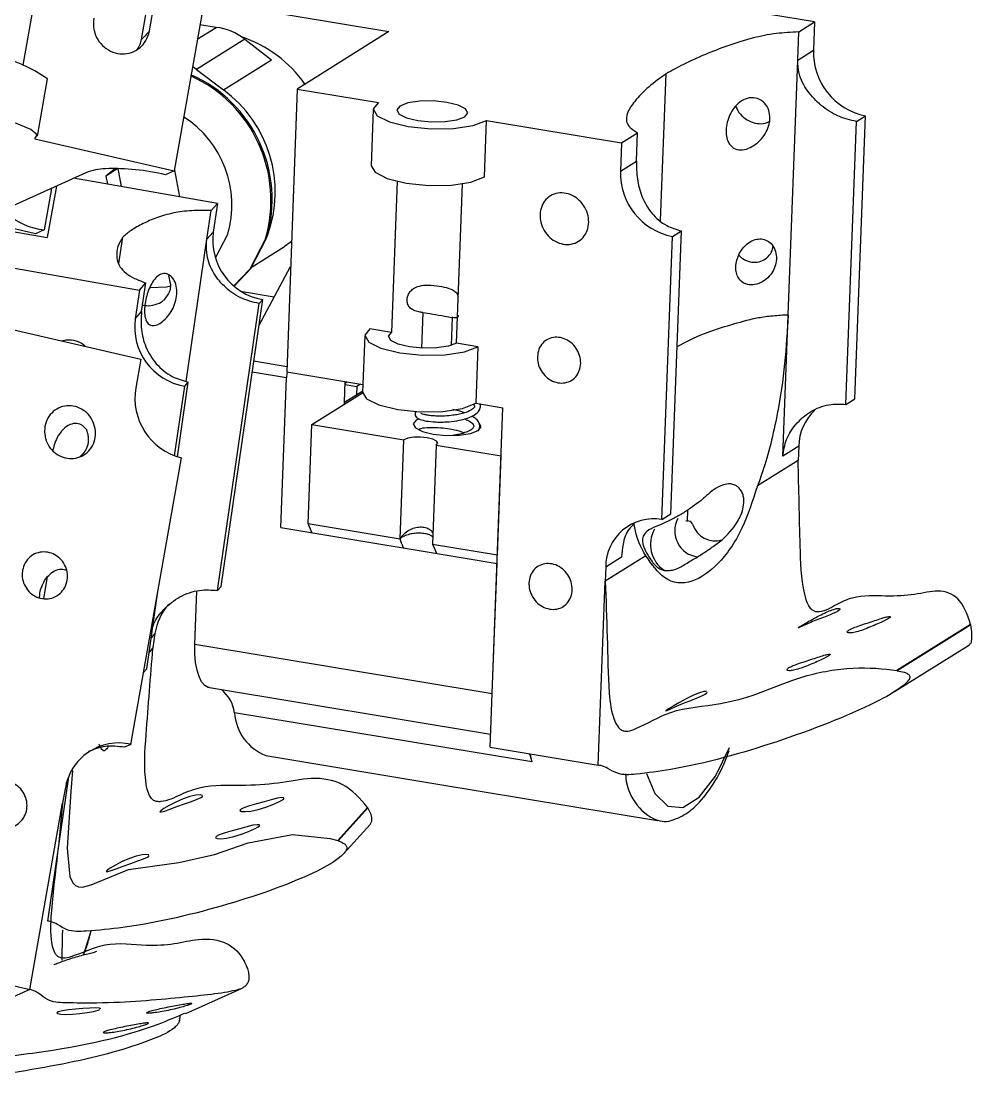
# Model space of a CAD drawing. Header units: millimetres. Extents: x 15 to 2378, y 5 to 1787.
# Drawn here: x 389.95 to 396.37, y 386.04 to 393.18 of the extents above; entities that cross this region are included whole.
import ezdxf

# ---------------------------------------------------------------- set-up
doc = ezdxf.new("R2010")
doc.units = ezdxf.units.MM

msp = doc.modelspace()

# ---------------------------------------------------------------- linework, layer by layer
at = {"color": 7, "linetype": 'Continuous', "lineweight": 25}
for p, q in [((391.6645, 396.0431), (390.9823, 392.1743)), ((389.9625, 392.8877), (390.4954, 395.9096)), ((390.8154, 393.1186), (390.8495, 393.312)), ((395.3082, 393.1791), (394.3956, 393.3304)), ((390.7616, 393.0604), (390.7957, 393.2539)), ((391.4667, 393.2741), (392.4337, 393.1139)), ((391.139, 393.0631), (391.2663, 393.1428)), ((391.2663, 393.1428), (391.1561, 393.1598)), ((395.2012, 393.1122), (395.3082, 393.1791)), ((395.3082, 393.1791), (395.3011, 392.9881)), ((391.4593, 393.063), (391.1334, 392.8591)), ((391.4593, 393.063), (391.6411, 392.9244)), ((392.4337, 393.1139), (391.8145, 392.7264)), ((395.1941, 392.9212), (395.2012, 393.1122)), ((391.3152, 392.7205), (391.6411, 392.9244)), ((395.1297, 391.202), (395.1941, 392.9212)), ((395.1941, 392.9212), (395.3011, 392.9881)), ((391.1334, 392.8591), (391.3152, 392.7205)), ((390.059, 392.4081), (390.1272, 392.795)), ((394.2683, 391.8394), (394.3054, 392.8295)), ((391.8145, 392.7264), (391.7429, 390.8163)), ((391.8145, 392.7264), (392.362, 392.6357)), ((392.3273, 392.5902), (392.313, 392.2082)), ((393.0778, 392.1327), (393.0921, 392.5147)), ((393.0921, 392.5147), (394.0046, 392.3635)), ((395.5191, 390.5972), (395.5907, 392.5073)), ((395.5802, 390.6354), (395.6518, 392.5456)), ((395.5907, 392.5073), (395.6518, 392.5456)), ((394.0046, 392.3635), (394.1116, 392.4304)), ((394.1045, 392.2394), (394.1116, 392.4304)), ((390.0414, 392.3909), (390.9823, 392.1743)), ((394.0046, 392.3635), (393.9975, 392.1725)), ((393.9975, 392.1725), (394.1045, 392.2394)), ((390.3864, 392.1614), (389.8889, 391.9358)), ((390.5867, 392.1905), (390.5214, 392.138)), ((390.6029, 392.189), (390.5214, 392.138)), ((390.5214, 392.138), (390.5316, 392.0839)), ((390.6043, 392.1901), (390.6029, 392.189)), ((390.6029, 392.189), (390.6258, 392.0674)), ((390.9823, 392.1743), (390.9238, 392.1478)), ((390.9868, 392.1794), (390.9835, 392.181)), ((391.0209, 391.9985), (390.9868, 392.1794)), ((390.1869, 392.0709), (390.1256, 391.7235)), ((391.275, 391.9541), (390.3033, 392.1237)), ((392.489, 392.1033), (392.4508, 391.0834)), ((392.8888, 391.0108), (392.9291, 392.0868)), ((390.1537, 392.0558), (390.1043, 391.7761)), ((390.0458, 391.7496), (389.1049, 391.9662)), ((391.2317, 391.9061), (391.275, 391.9541)), ((391.275, 391.9541), (391.2468, 391.7605)), ((389.1408, 391.8971), (390.1256, 391.7235)), ((391.2036, 391.7125), (391.2317, 391.9061)), ((390.1043, 391.7761), (390.0458, 391.7496)), ((390.6099, 391.5491), (390.6358, 391.7272)), ((391.0641, 390.7526), (391.2036, 391.7125)), ((391.2036, 391.7125), (391.2468, 391.7605)), ((391.2609, 391.5864), (391.3442, 391.7456)), ((394.2766, 389.8198), (394.3482, 391.7299)), ((394.3377, 389.858), (394.4093, 391.7682)), ((394.3482, 391.7299), (394.4093, 391.7682)), ((391.5089, 391.5255), (391.7272, 391.6621)), ((389.7714, 391.5396), (390.7476, 391.3692)), ((391.556, 391.1326), (391.7695, 391.5273)), ((390.7476, 391.3692), (390.7195, 391.1756)), ((390.7476, 391.3692), (390.7909, 391.4172)), ((390.7627, 391.2236), (390.7909, 391.4172)), ((391.6577, 391.3205), (391.4435, 391.356)), ((391.275, 389.341), (391.5564, 391.2776)), ((391.2998, 389.3685), (391.5811, 391.305)), ((391.5564, 391.2776), (391.5811, 391.305)), ((390.7195, 391.1756), (390.7627, 391.2236)), ((390.7846, 391.2627), (390.7682, 391.2667)), ((392.6613, 391.2169), (392.6523, 390.9772)), ((392.86, 391.184), (392.8529, 390.9952)), ((395.0924, 391.2007), (395.1297, 391.202)), ((395.0939, 390.247), (395.1295, 391.1985)), ((395.1295, 391.1985), (395.1297, 391.202)), ((389.8312, 391.1166), (390.7582, 390.9032)), ((392.2701, 391.0621), (392.2558, 390.68)), ((392.4508, 391.0834), (392.3048, 391.1076)), ((393.0348, 390.9866), (392.8888, 391.0108)), ((393.0348, 390.9866), (393.0205, 390.6046)), ((390.7582, 390.9032), (390.724, 390.7097)), ((391.5209, 390.8907), (391.7443, 390.8537)), ((391.7414, 390.7767), (391.5099, 390.8151)), ((391.7035, 389.7657), (391.7414, 390.7767)), ((391.7429, 390.8163), (392.2577, 390.731)), ((390.9854, 390.2502), (391.0537, 390.7201)), ((391.0052, 390.2435), (391.0784, 390.7475)), ((391.0537, 390.7201), (391.0784, 390.7475)), ((392.1331, 390.6128), (392.1383, 390.7508)), ((392.1375, 390.7306), (392.2159, 390.7176)), ((392.1379, 390.741), (392.1503, 390.7488)), ((392.2159, 390.7176), (392.2138, 390.6609)), ((392.2416, 390.7337), (392.2159, 390.7176)), ((391.9133, 390.4613), (392.2559, 390.6757)), ((392.256, 390.6873), (392.133, 390.6103)), ((395.5191, 390.5972), (395.5802, 390.6354)), ((392.1331, 390.5989), (392.1331, 390.6128)), ((392.9124, 390.552), (392.8642, 390.5625)), ((393.0205, 390.6046), (393.203, 390.5743)), ((393.1171, 388.2822), (393.203, 390.5743)), ((392.944, 390.5402), (392.9124, 390.552)), ((391.8882, 389.7928), (391.9133, 390.4613)), ((391.9133, 390.4613), (392.5338, 390.3585)), ((392.5087, 389.6899), (392.5338, 390.3585)), ((392.9389, 390.4041), (392.9073, 390.4159)), ((392.7528, 390.3222), (392.7278, 389.6536)), ((392.7528, 390.3222), (393.1908, 390.2496)), ((395.2008, 390.3139), (395.0939, 390.247)), ((395.2008, 390.3139), (395.1973, 390.2184)), ((390.6911, 388.3018), (391.0322, 390.2362)), ((393.1658, 389.5811), (393.1908, 390.2496)), ((395.1973, 390.2184), (394.9226, 390.0466)), ((394.2766, 389.8198), (394.3377, 389.858)), ((394.4501, 389.8823), (394.4473, 389.8073)), ((391.8882, 389.7928), (392.5087, 389.6899)), ((391.9116, 389.7312), (391.8882, 389.7928)), ((391.7035, 389.7657), (393.1636, 389.5237)), ((392.7278, 389.6536), (393.1658, 389.5811)), ((392.7278, 389.6536), (392.7537, 389.5917)), ((394.1683, 389.5746), (393.8937, 389.4028)), ((394.0043, 389.5652), (393.8973, 389.4983)), ((393.1307, 388.6449), (393.1636, 389.5237)), ((393.8973, 389.4983), (393.8937, 389.4028)), ((390.1021, 389.2865), (390.128, 389.4332)), ((391.275, 389.341), (391.2998, 389.3685)), ((393.8472, 388.1612), (393.8937, 389.4028)), ((390.7971, 388.811), (390.873, 389.3332)), ((391.1231, 388.9776), (391.1365, 389.3354)), ((396.3624, 389.1118), (395.8633, 388.7995)), ((396.3628, 389.1098), (395.866, 388.799)), ((396.3628, 389.1098), (396.3624, 389.1118)), ((390.853, 389.0493), (390.8276, 389.0212)), ((390.853, 389.0493), (390.8389, 388.9525)), ((390.8389, 388.9525), (390.8136, 388.9243)), ((391.1231, 388.9776), (393.1307, 388.6449)), ((395.8476, 388.6576), (396.3543, 388.9746)), ((390.7769, 388.7886), (390.7971, 388.811)), ((395.8633, 388.7995), (395.866, 388.799)), ((391.2206, 388.6849), (393.1204, 388.3701)), ((393.3986, 388.1828), (391.391, 388.5155)), ((390.6911, 388.3018), (390.6472, 388.2819)), ((393.1171, 388.2822), (393.8472, 388.1612)), ((391.6017, 388.2264), (392.7492, 388.0362)), ((390.1287, 387.1088), (390.2703, 388.0834)), ((390.2465, 388.0016), (390.2295, 387.9049)), ((392.7492, 388.0362), (394.2482, 387.7878)), ((391.1751, 387.9495), (391.1751, 387.9537)), ((391.7241, 387.9338), (391.7242, 387.9387)), ((390.0078, 386.6475), (390.2295, 387.9049)), ((392.2895, 387.8756), (392.0876, 387.6516)), ((392.2906, 387.8738), (392.0897, 387.6509)), ((392.2906, 387.8738), (392.2895, 387.8756)), ((391.5593, 387.7511), (391.5594, 387.7559)), ((392.1295, 387.565), (392.3063, 387.761)), ((392.0876, 387.6516), (392.0897, 387.6509)), ((390.8126, 387.5474), (390.8126, 387.5516)), ((390.3727, 386.8849), (390.4224, 387.0419)), ((389.2551, 386.8208), (390.0078, 386.6475)), ((391.4738, 386.7975), (391.4744, 386.7958)), ((390.0078, 386.6475), (389.806, 386.556)), ((391.0611, 386.4837), (391.4371, 386.6543)), ((391.0181, 386.4358), (391.0248, 386.4741))]:
    msp.add_line(p, q, dxfattribs=at)
at = {"color": 7, "linetype": 'Continuous', "lineweight": 25, "flags": 128}
for points in [[(391.1334, 392.8591), (391.1113, 392.8749), (391.1064, 392.8781)], [(392.362, 392.6357), (392.3274, 392.5921), (392.3537, 392.5459), (392.4368, 392.5042), (392.5641, 392.4733), (392.7162, 392.4579), (392.8699, 392.4603), (393.0019, 392.4803), (393.0921, 392.5147)], [(392.8248, 392.6364), (392.7336, 392.6456), (392.6413, 392.6441), (392.5621, 392.6322), (392.508, 392.6115), (392.4873, 392.5853), (392.503, 392.5576), (392.5529, 392.5326), (392.6293, 392.514), (392.7205, 392.5048), (392.8128, 392.5063), (392.892, 392.5183), (392.9461, 392.5389), (392.9668, 392.5651), (392.951, 392.5928), (392.9012, 392.6178), (392.8248, 392.6364)], [(390.0414, 392.3909), (390.0575, 392.4178), (390.0139, 392.4538), (389.9172, 392.4935), (389.7821, 392.5307), (389.6292, 392.5598), (389.4817, 392.5764), (389.3621, 392.5779), (389.2887, 392.5642)], [(392.313, 392.2082), (392.3394, 392.1639), (392.4225, 392.1221), (392.5498, 392.0912), (392.7019, 392.0758), (392.8556, 392.0783), (392.9876, 392.0983), (393.0778, 392.1327)], [(391.5989, 391.714), (391.4935, 391.5105), (391.3862, 391.397)], [(391.3871, 391.3962), (391.5016, 391.5156), (391.607, 391.7191)], [(391.7759, 391.6959), (391.7672, 391.6894), (391.7272, 391.6621)], [(390.8232, 391.3862), (390.9313, 391.3914), (390.9597, 391.3965)], [(392.3048, 391.1076), (392.2702, 391.064), (392.2965, 391.0178), (392.3796, 390.9761), (392.5068, 390.9451), (392.6589, 390.9298), (392.8127, 390.9322), (392.9447, 390.9522), (393.0348, 390.9866)], [(392.8888, 391.0108), (392.8347, 390.9902), (392.7555, 390.9782), (392.6633, 390.9767), (392.572, 390.9859), (392.4956, 391.0045), (392.4458, 391.0295), (392.43, 391.0572), (392.4508, 391.0834)], [(392.2558, 390.68), (392.2821, 390.6357), (392.3652, 390.594), (392.4925, 390.5631), (392.6446, 390.5477), (392.7984, 390.5502), (392.9304, 390.5702), (393.0205, 390.6046)], [(392.6348, 390.4989), (392.6167, 390.4898), (392.5968, 390.4647), (392.612, 390.4382), (392.6597, 390.4142), (392.7329, 390.3964), (392.8204, 390.3876), (392.9088, 390.389), (392.9847, 390.4005), (393.0365, 390.4203), (393.0365, 390.4203)], [(393.0365, 390.4203), (393.0564, 390.4453), (393.0445, 390.4691)], [(392.7528, 390.3222), (392.7632, 390.3353), (392.7553, 390.3491), (392.7304, 390.3617), (392.6922, 390.3709), (392.6466, 390.3755), (392.6004, 390.3748), (392.5608, 390.3688), (392.5338, 390.3585)], [(396.352, 388.979), (396.3629, 388.9824), (396.3672, 388.992), (396.3684, 388.9977), (396.3698, 389.0088), (396.3702, 389.0147), (396.3704, 389.0219), (396.3705, 389.0284), (396.3704, 389.0387), (396.3693, 389.0615), (396.3628, 389.1098), (396.3628, 389.1098)], [(391.2206, 388.6849), (391.2134, 388.6866), (391.1895, 388.6999), (391.1684, 388.7242), (391.1507, 388.759), (391.1371, 388.8031), (391.1277, 388.8553), (391.123, 388.914), (391.1231, 388.9776)], [(394.5791, 388.6578), (394.5608, 388.6575), (394.5302, 388.6492), (394.4906, 388.6331), (394.4445, 388.6103), (394.396, 388.584), (394.3533, 388.56), (394.3227, 388.5423), (394.3056, 388.5313), (394.3024, 388.5275), (394.313, 388.5313), (394.3372, 388.5425), (394.375, 388.5596), (394.4227, 388.5794), (394.472, 388.5984), (394.5163, 388.6154), (394.552, 388.6308), (394.5695, 388.6403), (394.5695, 388.6403)], [(394.1733, 388.1038), (394.2295, 387.9709), (394.316, 387.8844), (394.419, 387.8754), (394.5295, 387.9446), (394.6382, 388.086), (394.7329, 388.2809)], [(393.381, 388.2384), (393.3864, 388.2239), (393.3986, 388.1828)], [(393.3862, 388.2376), (393.3919, 388.211), (393.3986, 388.1828)], [(390.2952, 388.1258), (390.2856, 387.984), (390.2601, 387.6005), (390.2791, 387.4083), (390.3002, 387.3642), (390.3162, 387.3485), (390.3369, 387.3391), (390.3629, 387.337), (390.4228, 387.3524), (390.6753, 387.4558), (391.0151, 387.5036), (391.2546, 387.5574), (391.4827, 387.6359), (391.7828, 387.6923), (392.0353, 387.6669), (392.0876, 387.6516), (392.0876, 387.6516)], [(391.1751, 387.9572), (391.159, 387.9607), (391.1289, 387.9584), (391.0888, 387.9493), (391.0429, 387.9334), (390.9943, 387.912), (390.948, 387.8883), (390.9122, 387.8678), (390.8918, 387.8536), (390.8868, 387.8461), (390.8963, 387.8453), (390.9192, 387.8514), (390.9545, 387.8641), (391.0008, 387.8815), (391.0525, 387.9002), (391.1005, 387.9168), (391.1392, 387.9307), (391.1656, 387.9426), (391.1751, 387.9495), (391.1751, 387.9495)], [(391.7242, 387.9406), (391.7089, 387.942), (391.6797, 387.9378), (391.6389, 387.9281), (391.5904, 387.9147), (391.5393, 387.9001), (391.491, 387.8861), (391.4523, 387.8734), (391.4303, 387.8627), (391.4261, 387.8544), (391.4372, 387.849), (391.4625, 387.8474), (391.5015, 387.8515), (391.5502, 387.8625), (391.6016, 387.8786), (391.6497, 387.8965), (391.6891, 387.9133), (391.7155, 387.9271), (391.7241, 387.9338), (391.7241, 387.9338)], [(392.3061, 387.7611), (392.3098, 387.7654), (392.316, 387.7775), (392.3177, 387.7837), (392.3187, 387.7909), (392.3189, 387.7974), (392.318, 387.8074), (392.3125, 387.8291), (392.2906, 387.8738), (392.2906, 387.8738)], [(391.5594, 387.7578), (391.5441, 387.7592), (391.5149, 387.755), (391.4741, 387.7453), (391.4256, 387.7319), (391.3745, 387.7173), (391.3262, 387.7033), (391.2875, 387.6906), (391.2655, 387.6799), (391.2613, 387.6716), (391.2723, 387.6662), (391.2977, 387.6646), (391.3367, 387.6687), (391.3854, 387.6797), (391.4368, 387.6958), (391.4849, 387.7137), (391.5243, 387.7305), (391.5507, 387.7443), (391.5593, 387.7511), (391.5593, 387.7511)], [(390.8126, 387.555), (390.7964, 387.5586), (390.7663, 387.5563), (390.7263, 387.5472), (390.6803, 387.5313), (390.6317, 387.5099), (390.5855, 387.4862), (390.5496, 387.4657), (390.5292, 387.4515), (390.5242, 387.4439), (390.5338, 387.4431), (390.5567, 387.4493), (390.5919, 387.4619), (390.6382, 387.4794), (390.6899, 387.498), (390.738, 387.5147), (390.7766, 387.5286), (390.803, 387.5404), (390.8126, 387.5474), (390.8126, 387.5474)], [(390.2283, 387.0481), (390.2264, 387.0135), (390.2251, 386.845)], [(390.4875, 386.5158), (390.4881, 386.5164), (390.4779, 386.5202), (390.452, 386.5217), (390.4133, 386.521), (390.3662, 386.5183), (390.316, 386.5141), (390.2684, 386.5087), (390.2287, 386.5025), (390.2015, 386.4958), (390.1897, 386.4892), (390.1949, 386.4834), (390.2162, 386.4794), (390.2514, 386.4781), (390.2964, 386.4797), (390.3461, 386.4841), (390.3951, 386.4906), (390.4378, 386.4983), (390.4692, 386.5061), (390.4816, 386.5105), (390.4816, 386.5105)]]:
    msp.add_lwpolyline(points, dxfattribs=at)
at = {"color": 7, "linetype": 'Continuous', "lineweight": 25}
for centre, radius, start, end in [((391.2177, 392.7518), 0.394, 52.18344, 82.91273), ((391.1676, 392.2688), 0.8536, 35.04813, 71.56803), ((389.5637, 391.993), 0.9801, 54.90768, 102.18043), ((395.7374, 392.9737), 0.4366, 178.11169, 258.68373), ((390.7145, 391.975), 0.9221, 343.55724, 65.61154), ((390.7228, 391.9802), 0.922, 343.54997, 66.11596), ((390.8141, 392.032), 0.8515, 339.63211, 53.94871), ((390.6647, 391.9435), 0.7078, 343.76009, 57.34056), ((390.538, 391.7599), 0.4291, 92.57569, 110.67557), ((390.5668, 390.6363), 1.553, 76.71148, 91.77535), ((394.4339, 392.1581), 0.4366, 178.11169, 258.68373), ((390.1484, 392.219), 0.4451, 228.33877, 264.31682), ((391.6505, 391.7063), 0.4073, 172.36222, 260.18278), ((391.1231, 391.1214), 0.4073, 172.36222, 260.18278), ((391.997, 390.7666), 0.2558, 168.90406, 177.72012), ((391.1317, 390.638), 0.4139, 170.01713, 256.09054), ((395.5461, 390.3074), 0.3453, 133.21196, 178.929), ((394.2216, 389.5002), 0.3243, 80.23182, 180.33843), ((394.5417, 389.7437), 0.1782, 152.73259, 262.20958), ((394.6374, 389.8356), 0.1601, 197.40349, 287.06088), ((394.408, 389.6502), 0.2081, 149.98168, 236.38817), ((391.2283, 388.9955), 0.3791, 138.02538, 171.83439), ((391.1462, 388.479), 0.2475, 8.4733, 51.05774), ((391.7214, 388.535), 0.331, 183.37679, 248.80973), ((390.6087, 387.9446), 0.3667, 77.0164, 171.04932), ((394.3823, 388.1126), 0.3511, 181.68305, 247.7216)]:
    msp.add_arc(centre, radius, start, end, dxfattribs=at)
for points, knots in [([(390.4393, 393.2051), (390.4376, 393.1829), (390.4341, 393.1384), (390.4563, 393.073), (390.4963, 393.018), (390.5515, 392.9791), (390.6151, 392.9609), (390.6801, 392.9653), (390.7392, 392.9919), (390.7855, 393.0375), (390.808, 393.0836), (390.8139, 393.1118), (390.8154, 393.1186)], [0, 0, 0, 0, 0.107478, 0.214958, 0.322406, 0.42978, 0.53707, 0.644306, 0.751547, 0.858859, 0.966273, 1, 1, 1, 1]), ([(390.8154, 393.1186), (390.8061, 393.1075), (390.7897, 393.0879), (390.7702, 393.0688), (390.7616, 393.0604)], [0, 0, 0, 0, 0.560377, 1, 1, 1, 1]), ([(395.2012, 393.1122), (395.1498, 393.1092), (395.0354, 393.1027), (394.8734, 393.0684), (394.7183, 393.0195), (394.5652, 392.9585), (394.4246, 392.8957), (394.3435, 392.8506), (394.3054, 392.8295)], [0, 0, 0, 0, 0.112234, 0.249948, 0.434651, 0.618426, 0.82083, 1, 1, 1, 1]), ([(390.7338, 392.9936), (390.7409, 393.0049), (390.754, 393.0257), (390.7592, 393.0495), (390.7616, 393.0604)], [0, 0, 0, 0, 0.542724, 1, 1, 1, 1]), ([(395.5907, 392.5073), (395.5485, 392.5172), (395.4642, 392.5368), (395.3488, 392.6126), (395.2562, 392.7113), (395.1994, 392.8163), (395.1956, 392.8911), (395.1941, 392.9212)], [0, 0, 0, 0, 0.20956, 0.419008, 0.631518, 0.852197, 1, 1, 1, 1]), ([(394.3054, 392.8295), (394.2652, 392.8002), (394.1819, 392.7395), (394.0947, 392.6492), (394.0412, 392.5711), (394.0336, 392.5113), (394.054, 392.467), (394.0933, 392.442), (394.1116, 392.4304)], [0, 0, 0, 0, 0.234294, 0.485416, 0.690192, 0.813331, 0.913202, 1, 1, 1, 1]), ([(394.7108, 392.4492), (394.7126, 392.4668), (394.7162, 392.5019), (394.7355, 392.5542), (394.764, 392.6016), (394.8035, 392.6417), (394.8538, 392.6675), (394.91, 392.6702), (394.9614, 392.6451), (394.9958, 392.5988), (395.0092, 392.544), (395.0042, 392.4882), (394.9838, 392.4353), (394.9508, 392.3882), (394.908, 392.3494), (394.8585, 392.3221), (394.8065, 392.3113), (394.759, 392.3233), (394.7269, 392.3586), (394.7117, 392.4041), (394.7111, 392.4353), (394.7108, 392.4492)], [0, 0, 0, 0, 0.044182, 0.088264, 0.134911, 0.188312, 0.249491, 0.315729, 0.379655, 0.43558, 0.484727, 0.530683, 0.575945, 0.622316, 0.671769, 0.726575, 0.788174, 0.854454, 0.918099, 0.963597, 1, 1, 1, 1]), ([(394.776, 392.6102), (394.78, 392.6), (394.7916, 392.5711), (394.8279, 392.533), (394.8785, 392.5015), (394.9343, 392.49), (394.9805, 392.4938), (395.0025, 392.5079), (395.0095, 392.5124)], [0, 0, 0, 0, 0.1080419, 0.3076307, 0.5072195, 0.7068083, 0.9063972, 1, 1, 1, 1]), ([(394.1045, 392.2394), (394.1053, 392.1994), (394.1071, 392.1196), (394.1388, 391.9956), (394.2039, 391.8837), (394.3003, 391.8003), (394.3752, 391.7782), (394.4093, 391.7682)], [0, 0, 0, 0, 0.1904061, 0.3798452, 0.595492, 0.8157352, 1, 1, 1, 1]), ([(393.4539, 391.8782), (393.4564, 391.8972), (393.4615, 391.9352), (393.4917, 391.982), (393.5349, 392.0142), (393.5878, 392.0279), (393.644, 392.0217), (393.6974, 391.9963), (393.7418, 391.9544), (393.7722, 391.9009), (393.7853, 391.8417), (393.7795, 391.7836), (393.7556, 391.7331), (393.7161, 391.6958), (393.6656, 391.6761), (393.6098, 391.676), (393.5549, 391.6957), (393.507, 391.7329), (393.472, 391.7833), (393.4548, 391.8343), (393.4541, 391.866), (393.4539, 391.8782)], [0, 0, 0, 0, 0.053689, 0.107377, 0.161066, 0.214755, 0.268444, 0.322132, 0.375821, 0.42951, 0.483199, 0.536887, 0.590576, 0.644265, 0.697953, 0.751642, 0.805331, 0.85902, 0.912708, 0.966397, 1, 1, 1, 1]), ([(391.2317, 391.9061), (391.1864, 391.9065), (391.0854, 391.9074), (390.9635, 391.8885), (390.8603, 391.8576), (390.7691, 391.8169), (390.691, 391.774), (390.6534, 391.7422), (390.6358, 391.7272)], [0, 0, 0, 0, 0.112234, 0.249948, 0.434651, 0.618426, 0.82083, 1, 1, 1, 1]), ([(390.6358, 391.7272), (390.623, 391.7059), (390.5965, 391.6616), (390.5913, 391.5937), (390.6071, 391.5339), (390.6503, 391.4864), (390.7066, 391.4497), (390.7641, 391.4275), (390.7909, 391.4172)], [0, 0, 0, 0, 0.234294, 0.485416, 0.690192, 0.813331, 0.913202, 1, 1, 1, 1]), ([(391.5564, 391.2776), (391.5128, 391.2886), (391.4258, 391.3107), (391.3159, 391.3914), (391.2362, 391.4956), (391.1966, 391.6056), (391.2016, 391.6819), (391.2036, 391.7125)], [0, 0, 0, 0, 0.2095605, 0.4190079, 0.6315184, 0.8521967, 1, 1, 1, 1]), ([(394.7761, 391.5264), (394.7767, 391.5122), (394.7777, 391.4838), (394.7928, 391.4489), (394.8176, 391.4211), (394.8551, 391.4037), (394.9043, 391.4026), (394.9575, 391.4223), (395.0021, 391.4585), (395.0329, 391.5027), (395.0502, 391.5523), (395.0525, 391.605), (395.0379, 391.6546), (395.0081, 391.6923), (394.9694, 391.7128), (394.9269, 391.7162), (394.8823, 391.7028), (394.8378, 391.6707), (394.8031, 391.6243), (394.7813, 391.5727), (394.7778, 391.5415), (394.7761, 391.5264)], [0, 0, 0, 0, 0.043462, 0.086774, 0.134708, 0.192145, 0.257419, 0.320925, 0.375014, 0.423587, 0.472809, 0.525093, 0.579148, 0.631565, 0.68069, 0.729265, 0.782095, 0.842576, 0.908571, 0.956012, 1, 1, 1, 1]), ([(394.7963, 391.6036), (394.8055, 391.595), (394.8277, 391.5741), (394.8721, 391.5576), (394.9217, 391.555), (394.9678, 391.5704), (395.0035, 391.6019), (395.0242, 391.6349), (395.0266, 391.6575), (395.0272, 391.663)], [0, 0, 0, 0, 0.116665, 0.282409, 0.448154, 0.613898, 0.779643, 0.945387, 1, 1, 1, 1]), ([(390.7866, 391.2781), (390.7899, 391.2958), (390.7964, 391.3311), (390.8144, 391.3819), (390.8377, 391.4267), (390.8676, 391.4626), (390.9037, 391.4831), (390.943, 391.4799), (390.9778, 391.4494), (390.9988, 391.3993), (391.0029, 391.3423), (390.9924, 391.286), (390.9702, 391.234), (390.9393, 391.1891), (390.9031, 391.1537), (390.8649, 391.131), (390.8287, 391.1259), (390.8, 391.1438), (390.7848, 391.1838), (390.7814, 391.2321), (390.785, 391.2639), (390.7866, 391.2781)], [0, 0, 0, 0, 0.0441823, 0.0882636, 0.1349113, 0.1883123, 0.249491, 0.3157294, 0.3796551, 0.4355797, 0.4847273, 0.5306829, 0.5759446, 0.6223158, 0.671769, 0.7265746, 0.7881738, 0.8544536, 0.9180994, 0.963597, 1, 1, 1, 1]), ([(390.9463, 391.4668), (390.9455, 391.4662), (390.9435, 391.4645), (390.9601, 391.4071), (390.9548, 391.3555), (390.928, 391.3211), (390.9121, 391.3006)], [0, 0, 0, 0, 0.20732, 0.496503, 0.70101, 1, 1, 1, 1]), ([(392.6613, 391.2169), (392.6527, 391.2182), (392.6306, 391.2216), (392.5997, 391.2309), (392.5732, 391.2493), (392.5585, 391.2736), (392.5546, 391.3017), (392.5595, 391.3292), (392.5722, 391.3544), (392.5941, 391.3775), (392.6302, 391.3965), (392.6866, 391.405), (392.7561, 391.3992), (392.8269, 391.3868), (392.8729, 391.3679), (392.8949, 391.3456), (392.8996, 391.3316), (392.9007, 391.3284)], [0, 0, 0, 0, 0.041766, 0.107804, 0.160828, 0.214148, 0.260748, 0.304637, 0.348384, 0.393864, 0.455411, 0.541949, 0.663483, 0.78698, 0.915821, 0.98066, 1, 1, 1, 1]), ([(390.7856, 391.2669), (390.7888, 391.2661), (390.8115, 391.2603), (390.8546, 391.2702), (390.8953, 391.2841), (390.9101, 391.2999), (390.9115, 391.3014)], [0, 0, 0, 0, 0.0728927, 0.5132682, 0.9536437, 1, 1, 1, 1]), ([(390.7627, 391.2236), (390.7602, 391.1831), (390.7552, 391.1025), (390.788, 390.9787), (390.8568, 390.8661), (390.9598, 390.7813), (391.0413, 390.7581), (391.0784, 390.7475)], [0, 0, 0, 0, 0.190406, 0.379845, 0.595492, 0.815735, 1, 1, 1, 1]), ([(392.6613, 391.2169), (392.6829, 391.2141), (392.7256, 391.2086), (392.7987, 391.1946), (392.8435, 391.1868), (392.86, 391.184)], [0, 0, 0, 0, 0.392527, 0.777329, 1, 1, 1, 1]), ([(392.9043, 391.1968), (392.9011, 391.1919), (392.8939, 391.1809), (392.8777, 391.1807), (392.8644, 391.1831), (392.86, 391.184)], [0, 0, 0, 0, 0.352264, 0.786808, 1, 1, 1, 1]), ([(394.3801, 390.9887), (394.4375, 391.0189), (394.5735, 391.0902), (394.7771, 391.145), (394.8948, 391.1767)], [0, 0, 0, 0, 0.42234, 1, 1, 1, 1]), ([(394.8948, 391.1765), (394.9252, 391.1821), (394.9861, 391.1932), (395.057, 391.1982), (395.0924, 391.2007)], [0, 0, 0, 0, 0.499631, 1, 1, 1, 1]), ([(395.1295, 391.1985), (395.1233, 391.0906), (395.1106, 390.8713), (395.0573, 390.5094), (394.9885, 390.2272), (394.9341, 390.078), (394.9226, 390.0466)], [0, 0, 0, 0, 0.27824, 0.565457, 0.908392, 1, 1, 1, 1]), ([(390.2254, 391.0258), (390.2365, 391.0289), (390.2667, 391.0373), (390.3185, 391.0279), (390.362, 391.0111), (390.3793, 390.9931), (390.3825, 390.9897)], [0, 0, 0, 0, 0.205335, 0.560847, 0.91636, 1, 1, 1, 1]), ([(393.4363, 390.9201), (393.4386, 390.937), (393.4431, 390.9708), (393.47, 391.0124), (393.5084, 391.041), (393.5554, 391.0532), (393.6054, 391.0477), (393.6528, 391.0251), (393.6922, 390.9879), (393.7193, 390.9403), (393.7309, 390.8877), (393.7258, 390.836), (393.7045, 390.7911), (393.6695, 390.758), (393.6246, 390.7404), (393.5749, 390.7404), (393.5261, 390.7579), (393.4836, 390.7909), (393.4524, 390.8357), (393.4372, 390.8811), (393.4366, 390.9092), (393.4363, 390.9201)], [0, 0, 0, 0, 0.0536887, 0.1073775, 0.1610662, 0.2147549, 0.2684436, 0.3221324, 0.3758211, 0.4295098, 0.4831985, 0.5368873, 0.590576, 0.6442647, 0.6979535, 0.7516422, 0.8053309, 0.8590196, 0.9127084, 0.9663971, 1, 1, 1, 1]), ([(390.1101, 390.4485), (390.1154, 390.4676), (390.1261, 390.5059), (390.1645, 390.5513), (390.2144, 390.581), (390.2721, 390.5913), (390.3305, 390.5811), (390.3832, 390.5516), (390.4242, 390.506), (390.4488, 390.4496), (390.4544, 390.3886), (390.4403, 390.33), (390.408, 390.2804), (390.3612, 390.2453), (390.3052, 390.2287), (390.2463, 390.2325), (390.1912, 390.2563), (390.1459, 390.2973), (390.116, 390.3509), (390.105, 390.4039), (390.1087, 390.4361), (390.1101, 390.4485)], [0, 0, 0, 0, 0.053689, 0.107377, 0.161066, 0.214755, 0.268444, 0.322132, 0.375821, 0.42951, 0.483199, 0.536887, 0.590576, 0.644265, 0.697953, 0.751642, 0.805331, 0.85902, 0.912708, 0.966397, 1, 1, 1, 1]), ([(392.6178, 390.551), (392.6147, 390.5471), (392.6084, 390.539), (392.6097, 390.521), (392.6193, 390.5083), (392.6387, 390.4961), (392.674, 390.4861), (392.7226, 390.4797), (392.7736, 390.477), (392.8286, 390.4785), (392.8893, 390.4855), (392.9557, 390.4999), (393.0129, 390.5232), (393.0454, 390.5536), (393.0541, 390.5849), (393.0494, 390.599), (393.0477, 390.6041)], [0, 0, 0, 0, 0.039899, 0.081842, 0.128032, 0.178574, 0.268712, 0.363178, 0.424453, 0.488373, 0.586315, 0.66582, 0.778217, 0.886907, 0.959463, 1, 1, 1, 1]), ([(393.0054, 390.5975), (393.0083, 390.593), (393.0139, 390.5844), (393.0079, 390.5745), (392.9912, 390.5594), (392.9657, 390.5469), (392.9369, 390.5372), (392.9025, 390.529), (392.8597, 390.5219), (392.8075, 390.517), (392.7565, 390.5173), (392.7168, 390.5207), (392.6891, 390.5245), (392.6679, 390.5293), (392.6546, 390.533), (392.649, 390.5375), (392.6491, 390.5355), (392.6492, 390.5351)], [0, 0, 0, 0, 0.085263, 0.162239, 0.249699, 0.306637, 0.371477, 0.439054, 0.498929, 0.59123, 0.693104, 0.754604, 0.816792, 0.877008, 0.934063, 0.985125, 1, 1, 1, 1]), ([(395.0939, 390.247), (395.0996, 390.2854), (395.1111, 390.3622), (395.1803, 390.4686), (395.2778, 390.5538), (395.3981, 390.6027), (395.4809, 390.5989), (395.5191, 390.5972)], [0, 0, 0, 0, 0.188266, 0.375615, 0.590578, 0.811077, 1, 1, 1, 1]), ([(392.9453, 390.4989), (392.9533, 390.4954), (392.9767, 390.4852), (393.0027, 390.4648), (393.0084, 390.4501), (393.0031, 390.4383), (392.9861, 390.4233), (392.9607, 390.4108), (392.9317, 390.4011), (392.8991, 390.3932), (392.8758, 390.3896), (392.8658, 390.388)], [0, 0, 0, 0, 0.080925, 0.236358, 0.413619, 0.525114, 0.651793, 0.734265, 0.828181, 0.926061, 1, 1, 1, 1]), ([(393.0358, 390.4199), (393.0371, 390.4212), (393.0467, 390.43), (393.0479, 390.4505), (393.042, 390.4749), (393.026, 390.4979), (393.0034, 390.5116), (392.9926, 390.5182)], [0, 0, 0, 0, 0.042837, 0.306571, 0.493915, 0.759679, 1, 1, 1, 1]), ([(390.3903, 390.4277), (390.3816, 390.4373), (390.3623, 390.459), (390.323, 390.4711), (390.2778, 390.4643), (390.232, 390.4322), (390.1954, 390.3811), (390.172, 390.3269), (390.1649, 390.2944), (390.1617, 390.28)], [0, 0, 0, 0, 0.118548, 0.265726, 0.431149, 0.609141, 0.780059, 0.902241, 1, 1, 1, 1]), ([(390.3906, 390.4281), (390.3904, 390.4269), (390.3899, 390.4239), (390.3971, 390.406), (390.4051, 390.3616), (390.3958, 390.2896), (390.3638, 390.2603), (390.3428, 390.2411)], [0, 0, 0, 0, 0.0895883, 0.2251501, 0.3340886, 0.563079, 1, 1, 1, 1]), ([(392.9073, 390.4159), (392.886, 390.421), (392.8461, 390.4306), (392.7746, 390.4398), (392.7061, 390.4406), (392.6556, 390.4365), (392.6399, 390.4283), (392.6355, 390.426)], [0, 0, 0, 0, 0.20922, 0.392813, 0.662361, 0.905245, 1, 1, 1, 1]), ([(396.3624, 389.1118), (396.3394, 389.1777), (396.297, 389.2988), (396.1494, 389.3513), (395.9895, 389.3088), (395.7946, 389.2987), (395.5996, 389.3125), (395.4532, 389.2472), (395.3756, 389.1966), (395.3183, 389.1957), (395.2984, 389.2033), (395.2803, 389.2188), (395.2572, 389.2556), (395.2177, 389.3995), (395.2084, 389.7268), (395.2016, 390.0266), (395.1973, 390.2184)], [0, 0, 0, 0, 0.129083, 0.237389, 0.338061, 0.438242, 0.538622, 0.58864, 0.638584, 0.647444, 0.654376, 0.661321, 0.671146, 0.696177, 0.805677, 1, 1, 1, 1]), ([(394.6844, 389.6825), (394.7211, 389.7187), (394.7762, 389.7731), (394.8272, 389.8829), (394.8327, 389.9521), (394.8238, 389.993), (394.8101, 390.0205), (394.7913, 390.0404), (394.7674, 390.0548), (394.7316, 390.063), (394.6526, 390.0483), (394.611, 390.0103), (394.5788, 389.981)], [0, 0, 0, 0, 0.268847, 0.403932, 0.471593, 0.50412, 0.536902, 0.566092, 0.593264, 0.638108, 0.72041, 1, 1, 1, 1]), ([(394.9226, 390.0466), (394.8899, 389.9465), (394.8178, 389.7261), (394.6554, 389.5025), (394.4738, 389.3798), (394.3019, 389.3886), (394.209, 389.518), (394.1683, 389.5746)], [0, 0, 0, 0, 0.17285, 0.380539, 0.590669, 0.821091, 1, 1, 1, 1]), ([(394.5788, 389.981), (394.57, 389.9731), (394.5435, 389.9494), (394.4984, 389.9166), (394.4596, 389.8891), (394.4402, 389.8753)], [0, 0, 0, 0, 0.199359, 0.599606, 1, 1, 1, 1]), ([(394.4402, 389.8753), (394.4297, 389.8691), (394.3983, 389.8505), (394.342, 389.8199), (394.2955, 389.7974), (394.2722, 389.7861)], [0, 0, 0, 0, 0.199467, 0.599652, 1, 1, 1, 1]), ([(394.0912, 389.79), (394.0783, 389.7786), (394.0393, 389.7443), (394.0139, 389.6672), (394.007, 389.5944), (394.0043, 389.5652)], [0, 0, 0, 0, 0.228793, 0.690658, 1, 1, 1, 1]), ([(394.1683, 389.5746), (394.1354, 389.6326), (394.1022, 389.6912), (394.0902, 389.7884), (394.0901, 389.7894)], [0, 0, 0, 0, 0.9893946, 1, 1, 1, 1]), ([(394.2722, 389.7861), (394.2243, 389.769), (394.1643, 389.7475), (394.1431, 389.6901), (394.1465, 389.6599), (394.1544, 389.6342), (394.1665, 389.6073), (394.1812, 389.5799), (394.2007, 389.5484), (394.2298, 389.5105), (394.279, 389.4697), (394.3203, 389.4749), (394.3487, 389.4784)], [0, 0, 0, 0, 0.327314, 0.409529, 0.444369, 0.47952, 0.511154, 0.538597, 0.579258, 0.642382, 0.754066, 1, 1, 1, 1]), ([(394.3872, 389.8198), (394.3858, 389.8205), (394.3833, 389.8219), (394.3842, 389.8259), (394.3846, 389.8277)], [0, 0, 0, 0, 0.5594564, 1, 1, 1, 1]), ([(394.4846, 389.7876), (394.4819, 389.7918), (394.4691, 389.8116), (394.4526, 389.8104), (394.4397, 389.8094)], [0, 0, 0, 0, 0.2136773, 1, 1, 1, 1]), ([(392.5087, 389.6899), (392.509, 389.6904), (392.5112, 389.6944), (392.5204, 389.7088), (392.5414, 389.7312), (392.5763, 389.7535), (392.6149, 389.7673), (392.654, 389.7712), (392.6783, 389.7668), (392.6992, 389.7591), (392.7177, 389.7489), (392.7263, 389.7339), (392.7305, 389.7265)], [0, 0, 0, 0, 0.00669, 0.05938, 0.214048, 0.358146, 0.492341, 0.621766, 0.750017, 0.755324, 0.881111, 1, 1, 1, 1]), ([(392.7295, 389.7007), (392.7269, 389.7036), (392.7199, 389.7116), (392.6949, 389.721), (392.6596, 389.7274), (392.6197, 389.7279), (392.58, 389.7226), (392.5437, 389.7121), (392.5214, 389.7004), (392.5114, 389.6924), (392.509, 389.6902), (392.5087, 389.6899)], [0, 0, 0, 0, 0.082053, 0.2184659, 0.3517956, 0.4865196, 0.6265472, 0.7770147, 0.9382336, 0.993046, 1, 1, 1, 1]), ([(392.5337, 389.6281), (392.5324, 389.6299), (392.5221, 389.6451), (392.515, 389.6689), (392.5087, 389.6899)], [0, 0, 0, 0, 0.119176, 1, 1, 1, 1]), ([(394.5176, 389.5672), (394.5279, 389.5739), (394.5602, 389.5949), (394.6144, 389.6306), (394.661, 389.6652), (394.6844, 389.6825)], [0, 0, 0, 0, 0.189344, 0.594427, 1, 1, 1, 1]), ([(389.9584, 389.477), (389.9631, 389.494), (389.9726, 389.528), (390.0067, 389.5684), (390.0511, 389.5948), (390.1024, 389.6039), (390.1543, 389.5949), (390.2011, 389.5686), (390.2376, 389.5281), (390.2595, 389.478), (390.2644, 389.4238), (390.2518, 389.3717), (390.2231, 389.3275), (390.1816, 389.2963), (390.1318, 389.2816), (390.0795, 389.285), (390.0305, 389.3061), (389.9902, 389.3426), (389.9636, 389.3903), (389.9539, 389.4374), (389.9571, 389.466), (389.9584, 389.477)], [0, 0, 0, 0, 0.053689, 0.107377, 0.161066, 0.214755, 0.268444, 0.322132, 0.375821, 0.42951, 0.483199, 0.536887, 0.590576, 0.644265, 0.697953, 0.751642, 0.805331, 0.85902, 0.912708, 0.966397, 1, 1, 1, 1]), ([(394.3487, 389.4784), (394.3588, 389.4814), (394.391, 389.491), (394.4463, 389.5262), (394.4938, 389.5535), (394.5176, 389.5672)], [0, 0, 0, 0, 0.186021, 0.592678, 1, 1, 1, 1]), ([(393.3791, 389.3919), (393.3813, 389.4089), (393.3859, 389.4427), (393.4127, 389.4843), (393.4511, 389.5129), (393.4981, 389.5251), (393.5481, 389.5196), (393.5955, 389.4969), (393.635, 389.4597), (393.6621, 389.4122), (393.6737, 389.3596), (393.6686, 389.3079), (393.6473, 389.263), (393.6122, 389.2299), (393.5673, 389.2123), (393.5176, 389.2123), (393.4688, 389.2298), (393.4263, 389.2628), (393.3952, 389.3076), (393.3799, 389.353), (393.3793, 389.3811), (393.3791, 389.3919)], [0, 0, 0, 0, 0.053689, 0.107377, 0.161066, 0.214755, 0.268444, 0.322132, 0.375821, 0.42951, 0.483199, 0.536887, 0.590576, 0.644265, 0.697953, 0.751642, 0.805331, 0.85902, 0.912708, 0.966397, 1, 1, 1, 1]), ([(390.0737, 389.2907), (390.074, 389.3016), (390.0747, 389.3266), (390.0872, 389.3682), (390.1076, 389.4096), (390.1365, 389.4468), (390.1745, 389.4758), (390.2174, 389.4906), (390.2449, 389.4809), (390.2567, 389.4767)], [0, 0, 0, 0, 0.0986, 0.226231, 0.353422, 0.494184, 0.662855, 0.854539, 1, 1, 1, 1]), ([(393.8937, 389.4028), (393.899, 389.2767), (393.9096, 389.0246), (393.9122, 388.7119), (393.9359, 388.5035), (393.9761, 388.422), (393.9996, 388.4001), (394.0218, 388.3907), (394.0578, 388.39), (394.1642, 388.4315), (394.3474, 388.5487), (394.6454, 388.5619), (394.9196, 388.6368), (395.1822, 388.7524), (395.4901, 388.8242), (395.7256, 388.8189), (395.8405, 388.8027), (395.8633, 388.7995)], [0, 0, 0, 0, 0.127578, 0.255148, 0.31913, 0.335216, 0.342558, 0.349951, 0.358426, 0.378573, 0.467392, 0.579835, 0.661954, 0.744515, 0.858536, 0.972043, 1, 1, 1, 1]), ([(390.8374, 389.0887), (390.84, 389.0975), (390.8535, 389.1442), (390.9153, 389.2209), (391.0183, 389.3041), (391.1477, 389.3497), (391.2348, 389.3438), (391.275, 389.341)], [0, 0, 0, 0, 0.050483, 0.269632, 0.521083, 0.779009, 1, 1, 1, 1]), ([(395.4657, 389.2011), (395.4711, 389.2051), (395.4819, 389.2131), (395.4778, 389.2196), (395.4592, 389.2196), (395.4276, 389.2112), (395.3869, 389.1945), (395.3401, 389.1711), (395.2919, 389.1446), (395.2487, 389.1205), (395.2171, 389.1022), (395.1995, 389.0908), (395.1963, 389.0869), (395.2073, 389.091), (395.232, 389.1027), (395.2699, 389.1201), (395.3176, 389.1399), (395.368, 389.1591), (395.4137, 389.1763), (395.4471, 389.1904), (395.4603, 389.198), (395.4657, 389.2011)], [0, 0, 0, 0, 0.052381, 0.104765, 0.157035, 0.209239, 0.262341, 0.317889, 0.375654, 0.432071, 0.484677, 0.535073, 0.585081, 0.635864, 0.689196, 0.745979, 0.803645, 0.858779, 0.911562, 0.963744, 1, 1, 1, 1]), ([(395.8069, 389.1515), (395.8123, 389.1553), (395.8229, 389.1628), (395.8195, 389.167), (395.8021, 389.1648), (395.7706, 389.1557), (395.7278, 389.1415), (395.6777, 389.125), (395.6257, 389.1082), (395.5792, 389.0921), (395.5458, 389.0775), (395.5291, 389.0654), (395.5284, 389.0568), (395.5425, 389.0527), (395.571, 389.0555), (395.6118, 389.0664), (395.6602, 389.0842), (395.7103, 389.1049), (395.7561, 389.1251), (395.7891, 389.141), (395.802, 389.1486), (395.8069, 389.1515)], [0, 0, 0, 0, 0.051442, 0.102852, 0.155141, 0.208852, 0.263603, 0.319221, 0.37579, 0.432423, 0.486197, 0.535889, 0.584344, 0.635131, 0.6897, 0.746444, 0.802905, 0.858399, 0.912993, 0.966414, 1, 1, 1, 1]), ([(392.2895, 387.8756), (392.2387, 387.9355), (392.1451, 388.0456), (391.9188, 388.0858), (391.6908, 388.0344), (391.4385, 388.0191), (391.2043, 388.0314), (391.0269, 387.9653), (390.9325, 387.9144), (390.8674, 387.914), (390.8455, 387.9219), (390.8267, 387.9377), (390.8045, 387.9753), (390.7753, 388.1216), (390.7995, 388.4537), (390.8235, 388.7579), (390.8389, 388.9525)], [0, 0, 0, 0, 0.129083, 0.237389, 0.338061, 0.438242, 0.538622, 0.58864, 0.638584, 0.647444, 0.654376, 0.661321, 0.671146, 0.696177, 0.805677, 1, 1, 1, 1]), ([(395.3996, 388.8966), (395.4049, 388.9004), (395.4155, 388.9079), (395.4121, 388.9121), (395.3947, 388.9099), (395.3632, 388.9008), (395.3204, 388.8866), (395.2703, 388.8701), (395.2184, 388.8533), (395.1718, 388.8373), (395.1384, 388.8227), (395.1218, 388.8106), (395.121, 388.8019), (395.1351, 388.7979), (395.1637, 388.8006), (395.2045, 388.8116), (395.2528, 388.8293), (395.303, 388.85), (395.3488, 388.8702), (395.3817, 388.8861), (395.3946, 388.8937), (395.3996, 388.8966)], [0, 0, 0, 0, 0.051442, 0.102852, 0.155141, 0.208852, 0.263603, 0.319221, 0.37579, 0.432423, 0.486197, 0.535889, 0.584344, 0.635131, 0.6897, 0.746444, 0.802905, 0.858399, 0.912993, 0.966414, 1, 1, 1, 1]), ([(395.866, 388.799), (395.8824, 388.796), (395.907, 388.7913), (395.9327, 388.7817), (395.9445, 388.7734), (395.9499, 388.7667), (395.952, 388.759), (395.9516, 388.7517), (395.9482, 388.7422), (395.935, 388.7222), (395.8643, 388.6613), (395.5892, 388.5137), (395.0599, 388.3104), (394.4925, 388.1498), (394.141, 388.1034), (393.9913, 388.0905), (393.9187, 388.1378), (393.8751, 388.157), (393.8527, 388.1603), (393.8472, 388.1612)], [0, 0, 0, 0, 0.026222, 0.039356, 0.044503, 0.049696, 0.052539, 0.055394, 0.058826, 0.0648, 0.084819, 0.180544, 0.483808, 0.786731, 0.887972, 0.941018, 0.970809, 0.992821, 1, 1, 1, 1]), ([(394.5695, 388.6403), (394.5757, 388.6446), (394.5843, 388.6505), (394.5818, 388.6531), (394.5811, 388.6539)], [0, 0, 0, 0, 0.7216857, 1, 1, 1, 1]), ([(390.6472, 388.2819), (390.6031, 388.2875), (390.5198, 388.2981), (390.441, 388.2671), (390.404, 388.2525)], [0, 0, 0, 0, 0.529676, 1, 1, 1, 1]), ([(390.5376, 388.2862), (390.5306, 388.2762), (390.5051, 388.2392), (390.4877, 388.2756), (390.4751, 388.302)], [0, 0, 0, 0, 0.272006, 1, 1, 1, 1]), ([(394.2505, 387.7905), (394.2548, 387.7888), (394.2971, 387.7725), (394.3873, 387.7996), (394.4966, 387.8673), (394.6007, 387.9914), (394.6821, 388.1265), (394.7205, 388.2311), (394.7315, 388.261)], [0, 0, 0, 0, 0.023051, 0.223606, 0.423269, 0.652202, 0.90084, 1, 1, 1, 1]), ([(389.6855, 387.9295), (389.6903, 387.9465), (389.6997, 387.9805), (389.7338, 388.0209), (389.7783, 388.0473), (389.8295, 388.0564), (389.8814, 388.0474), (389.9283, 388.0211), (389.9647, 387.9806), (389.9866, 387.9304), (389.9916, 387.8763), (389.979, 387.8242), (389.9503, 387.78), (389.9087, 387.7488), (389.8589, 387.7341), (389.8066, 387.7375), (389.7576, 387.7586), (389.7174, 387.7951), (389.6908, 387.8427), (389.681, 387.8899), (389.6843, 387.9185), (389.6855, 387.9295)], [0, 0, 0, 0, 0.0536887, 0.1073775, 0.1610662, 0.2147549, 0.2684436, 0.3221324, 0.3758211, 0.4295098, 0.4831985, 0.5368873, 0.590576, 0.6442647, 0.6979535, 0.7516422, 0.8053309, 0.8590196, 0.9127084, 0.9663971, 1, 1, 1, 1]), ([(390.2295, 387.9049), (390.2169, 387.7763), (390.1919, 387.519), (390.15, 387.2007), (390.1438, 386.9865), (390.171, 386.8992), (390.1905, 386.8742), (390.2104, 386.8621), (390.2445, 386.8571), (390.3501, 386.886), (390.5327, 386.9795), (390.7783, 386.9386), (390.9857, 386.9514), (391.1708, 386.9989), (391.3471, 386.9747), (391.4392, 386.8785), (391.4681, 386.8109), (391.4738, 386.7975)], [0, 0, 0, 0, 0.127578, 0.255148, 0.31913, 0.335216, 0.342558, 0.349951, 0.358426, 0.378573, 0.467392, 0.579835, 0.661954, 0.744515, 0.858536, 0.972043, 1, 1, 1, 1]), ([(392.0897, 387.6509), (392.1018, 387.6462), (392.12, 387.6393), (392.138, 387.6271), (392.1457, 387.6175), (392.1489, 387.6101), (392.1495, 387.6021), (392.1483, 387.5948), (392.1447, 387.5853), (392.1326, 387.5663), (392.0726, 387.511), (391.8411, 387.3851), (391.3608, 387.2148), (390.7957, 387.0778), (390.4311, 387.0422), (390.2734, 387.0334), (390.202, 387.0833), (390.1579, 387.1039), (390.1344, 387.1078), (390.1287, 387.1088)], [0, 0, 0, 0, 0.026222, 0.039356, 0.044503, 0.049696, 0.052539, 0.055394, 0.058826, 0.0648, 0.084819, 0.180544, 0.483808, 0.786731, 0.887972, 0.941018, 0.970809, 0.992821, 1, 1, 1, 1]), ([(390.3712, 386.8786), (390.3804, 386.9029), (390.3976, 386.9482), (390.4149, 387.0136), (390.423, 387.0439)], [0, 0, 0, 0, 0.536856, 1, 1, 1, 1]), ([(390.4571, 386.9024), (390.4506, 386.9), (390.4377, 386.8952), (390.4004, 386.8859), (390.3552, 386.8749), (390.3058, 386.8614), (390.2578, 386.846), (390.2151, 386.8301), (390.1841, 386.8178), (390.1686, 386.8121), (390.1705, 386.8133), (390.171, 386.8136)], [0, 0, 0, 0, 0.115847, 0.231703, 0.347305, 0.462763, 0.580206, 0.703059, 0.830815, 0.955589, 1, 1, 1, 1]), ([(391.4744, 386.7958), (391.4779, 386.7852), (391.4832, 386.7692), (391.4868, 386.747), (391.4877, 386.7328), (391.4875, 386.7232), (391.4866, 386.7143), (391.4853, 386.707), (391.483, 386.6988), (391.4771, 386.6847), (391.4523, 386.6555), (391.3485, 386.6239), (391.0525, 386.5933), (390.6034, 386.5516), (390.2823, 386.5555), (390.1388, 386.5605), (390.075, 386.6165), (390.0349, 386.6405), (390.0131, 386.6461), (390.0078, 386.6475)], [0, 0, 0, 0, 0.026222, 0.039356, 0.044503, 0.049696, 0.052539, 0.055394, 0.058826, 0.0648, 0.084819, 0.180544, 0.483808, 0.786731, 0.887972, 0.941018, 0.970809, 0.992821, 1, 1, 1, 1]), ([(391.0961, 386.5477), (391.0994, 386.5495), (391.1059, 386.5532), (391.0953, 386.554), (391.0703, 386.5514), (391.0316, 386.5453), (390.9824, 386.5366), (390.928, 386.5259), (390.8756, 386.5145), (390.8328, 386.5038), (390.8049, 386.4951), (390.7938, 386.489), (390.799, 386.486), (390.8198, 386.4862), (390.8549, 386.4901), (390.9018, 386.4976), (390.9555, 386.5083), (391.0089, 386.5208), (391.0542, 386.5331), (391.0831, 386.5423), (391.0926, 386.5462), (391.0961, 386.5477)], [0, 0, 0, 0, 0.050932, 0.101838, 0.153503, 0.207032, 0.262734, 0.320034, 0.37738, 0.432879, 0.48552, 0.535882, 0.585637, 0.636579, 0.689907, 0.745797, 0.803231, 0.860411, 0.915758, 0.968774, 1, 1, 1, 1]), ([(391.0172, 386.4528), (391.0178, 386.4504), (391.0188, 386.4463), (391.0187, 386.4388), (391.0173, 386.4313), (391.0139, 386.4223), (391.0033, 386.4051), (390.9536, 386.3603), (390.76, 386.2735), (390.3327, 386.1513), (389.866, 386.0792), (389.6329, 386.0433)], [0, 0, 0, 0, 0.005167, 0.009005, 0.01286, 0.017492, 0.025556, 0.05258, 0.181803, 0.591188, 1, 1, 1, 1]), ([(389.688, 386.1765), (389.8519, 386.1954), (390.2702, 386.2436), (390.7418, 386.3518), (390.9987, 386.4632), (391.0589, 386.4893)], [0, 0, 0, 0, 0.330291, 0.842967, 1, 1, 1, 1]), ([(390.8034, 386.4149), (390.8067, 386.4168), (390.8133, 386.4205), (390.8026, 386.4213), (390.7777, 386.4186), (390.7389, 386.4126), (390.6898, 386.4038), (390.6354, 386.3931), (390.583, 386.3818), (390.5399, 386.371), (390.513, 386.3625), (390.5018, 386.3573), (390.5046, 386.3561), (390.5053, 386.3559)], [0, 0, 0, 0, 0.092472, 0.184895, 0.278697, 0.375884, 0.477015, 0.581048, 0.685165, 0.785928, 0.881503, 0.972939, 1, 1, 1, 1]), ([(390.5088, 386.3538), (390.5146, 386.3537), (390.5264, 386.3534), (390.5625, 386.3574), (390.6091, 386.3649), (390.6628, 386.3756), (390.7162, 386.3881), (390.7616, 386.4004), (390.7905, 386.4096), (390.7999, 386.4135), (390.8034, 386.4149)], [0, 0, 0, 0, 0.12294, 0.25164, 0.38652, 0.52513, 0.663124, 0.796696, 0.924642, 1, 1, 1, 1])]:
    msp.add_open_spline(points, degree=3, knots=knots, dxfattribs=at)

doc.saveas('drawing.dxf')
